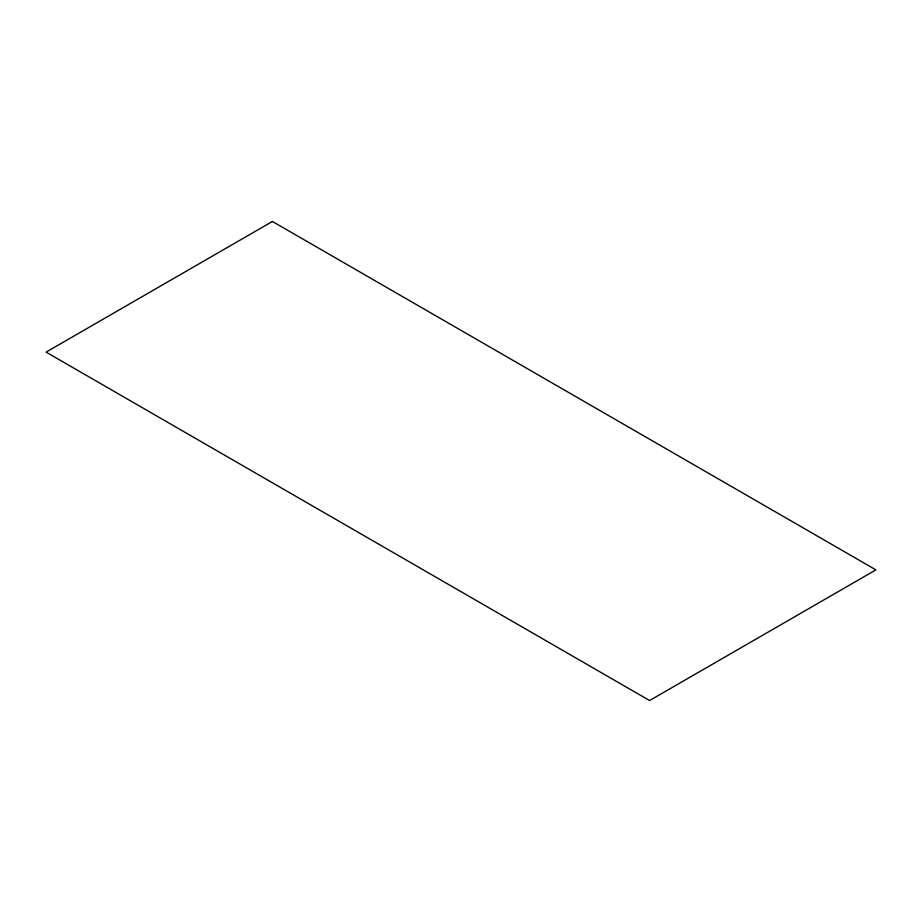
<?xml version="1.0" encoding="UTF-8"?>
<svg xmlns="http://www.w3.org/2000/svg" width="922" height="922" viewBox="0 0 922 922"><rect width="100%" height="100%" fill="white"/><g stroke="black" fill="none" stroke-linecap="round" stroke-linejoin="round"><path stroke-width="1.38" d="M272.405 221.464L46.1 352.123L649.595 700.536L875.9 569.877L272.405 221.464"/></g></svg>
